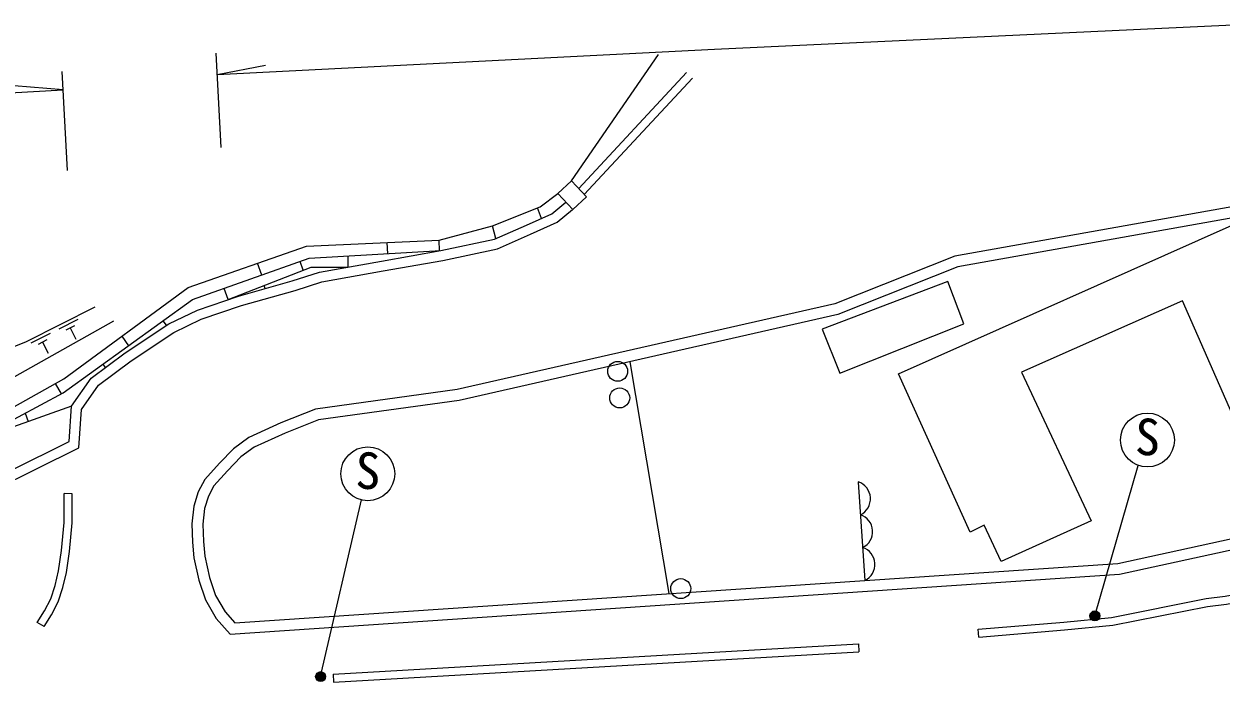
# Model space of a CAD drawing. Units: millimetres at full size, sheet at 1:1000; details may follow other scales. Extents: x 40000 to 680000, y 20000 to 380000.
# Drawn here: x 389723 to 449698, y 279815 to 312796 of the extents above; entities that cross this region are included whole.
import ezdxf
from ezdxf.enums import TextEntityAlignment as Align

# ---------------------------------------------------------------- set-up
doc = ezdxf.new("R2010")
doc.units = ezdxf.units.MM
doc.header["$LTSCALE"] = 1000
for name, color, linetype, lineweight in [('M-BGD', 7, 'Continuous', 25), ('M-BGD-EXST', 7, 'Continuous', 25), ('M-STR-HTXT', 7, 'Continuous', 13)]:
    doc.layers.add(name, color=color, linetype=linetype, lineweight=lineweight)
doc.styles.add('ＭＳ ゴシック', font='')
doc.styles.get('ＭＳ ゴシック').set_extended_font_data('MS Gothic')

msp = doc.modelspace()

# ---------------------------------------------------------------- hatches: boundary and pattern name
at = {"layer": 'M-BGD-EXST'}
for points in [[(443598, 283250, -1), (443158, 283011, -1)], [(404806, 280207, -1), (404367, 279968, -1)]]:
    msp.add_hatch(color=256, dxfattribs=at).paths.add_polyline_path(points)

# ---------------------------------------------------------------- linework, layer by layer
at = {"layer": 'M-BGD'}
for p, q in [((417149, 304940), (421508, 311258)), ((417521, 304547), (422919, 310358)), ((417796, 304256), (423212, 310086)), ((415654, 303050), (415445, 303577)), ((417459, 303711), (417476, 303725)), ((413367, 302040), (413192, 302683)), ((407905, 301836), (407937, 301281)), ((410541, 301423), (410518, 301955)), ((405943, 301165), (405945, 300609)), ((401637, 300210), (401430, 300804)), ((403713, 300454), (403558, 300891)), ((399951, 298984), (399753, 299542)), ((401815, 299537), (401756, 299689)), ((392428, 297992), (391464, 297502)), ((392260, 297671), (391823, 297449)), ((392041, 297560), (392325, 297003)), ((396866, 297696), (396702, 297923)), ((391032, 297283), (390068, 296793)), ((390864, 296962), (390427, 296740)), ((394619, 297141), (394961, 296667)), ((390645, 296851), (390929, 296293)), ((393808, 295582), (393689, 295748)), ((420075, 295871), (422039, 284245)), ((391597, 294256), (391306, 294775)), ((389787, 293285), (389935, 292867)), ((431519, 289838), (431852, 284907)), ((392142, 289255), (391742, 289257)), ((390734, 282594), (390393, 282803)), ((437563, 282061), (437529, 282460)), ((405208, 280214), (431528, 281735)), ((405231, 279815), (431551, 281335)), ((431528, 281735), (431551, 281335)), ((405208, 280214), (405231, 279815))]:
    msp.add_line(p, q, dxfattribs=at)
for points in [[(416465, 304295), (417225, 303490), (417909, 304135), (417149, 304940)], [(433545, 295262), (450252, 302704), (450809, 301715), (452315, 302517), (453573, 299899), (456603, 301359), (458642, 296415), (460641, 297284), (462661, 293014), (452415, 288345), (447766, 298918), (439703, 295344), (443197, 287901), (438681, 285851), (437822, 287682), (437123, 287327)], [(429706, 297505), (430593, 295288), (436819, 297765), (436007, 299896)]]:
    msp.add_lwpolyline(points, close=True, dxfattribs=at)
for points in [[(392110, 293639), (384360, 290892), (391718, 295005), (397955, 299596), (403875, 301654), (410518, 301955), (413197, 302685), (415585, 303633), (416465, 304295)], [(453426, 304195), (436364, 301155), (430341, 298763), (411421, 294472), (404337, 293490), (402589, 292800), (400984, 292067), (400225, 291511), (399518, 290779), (398785, 289970), (398455, 289348), (398227, 288628), (398126, 287744), (398164, 286822), (398240, 286039), (398493, 284915), (398821, 283929), (399352, 283007), (400060, 282212), (444608, 285215), (459104, 288377)], [(386121, 288405), (392466, 291547), (392600, 293467), (393451, 294693), (395088, 295911), (397227, 297336), (398608, 297994), (400614, 298682), (403310, 299435), (404645, 299866), (407722, 300421), (410709, 300945), (413454, 301533), (415108, 302253), (416435, 302856), (417212, 303504)], [(392110, 293639), (393087, 295046), (394800, 296320), (396980, 297772), (398419, 298457), (400465, 299160), (403166, 299914), (404523, 300352), (407634, 300914), (410614, 301436), (413301, 302011), (414904, 302710), (416166, 303283), (416868, 303868)], [(453473, 303645), (436515, 300624), (430505, 298236), (411520, 293931), (404478, 292955), (402804, 292293), (401263, 291590), (400588, 291095), (399919, 290403), (399238, 289652), (398964, 289135), (398768, 288513), (398678, 287724), (398713, 286860), (398784, 286126), (399023, 285062), (399326, 284156), (399801, 283331), (400292, 282778), (444531, 285762), (459032, 288924)], [(387199, 291898), (391689, 294306), (398166, 298979), (404018, 301054), (410614, 301436)], [(399951, 298984), (404106, 300608), (405945, 300615)], [(393269, 298600), (389841, 296858), (387050, 295753), (384050, 293860), (381396, 291068), (379266, 289215), (374932, 285980)], [(394213, 297906), (387212, 293979), (385804, 293171), (382886, 290819), (378040, 287090)], [(386100, 288952), (391987, 291868), (392110, 293639)], [(390393, 282803), (390747, 283381), (391068, 283990), (391289, 284661), (391459, 285387), (391612, 286403), (391733, 287815), (391742, 289257)], [(390734, 282594), (391095, 283183), (391437, 283833), (391675, 284553), (391852, 285311), (392010, 286356), (392133, 287797), (392142, 289255)], [(437529, 282460), (441824, 282825), (444213, 283058), (448951, 284002), (449909, 284120), (452077, 284518), (459790, 286050), (461421, 286291), (463973, 286411), (470507, 286814), (473385, 286933), (476364, 286981), (478983, 286896), (481731, 286713), (485553, 286481), (495345, 285876), (498047, 285708), (499325, 285653), (500318, 285653), (501358, 285734), (503030, 285917), (519709, 287471)], [(437563, 282061), (441860, 282427), (444271, 282661), (449015, 283606), (449970, 283724), (452152, 284125), (459858, 285656), (461459, 285893), (463994, 286011), (470527, 286415), (473397, 286533), (476361, 286581), (478963, 286497), (481706, 286314), (485528, 286081), (495320, 285477), (498026, 285308), (499317, 285253), (500333, 285253), (501395, 285336), (503071, 285519), (519746, 287073)]]:
    msp.add_lwpolyline(points, dxfattribs=at)
for centre in [(419469, 295388), (419570, 294055), (422629, 284498)]:
    msp.add_circle(centre, 500, dxfattribs=at)
for centre in [(431245, 289000), (431356, 287354), (431467, 285707)]:
    msp.add_arc(centre, 889, 295.66907, 72.0462, dxfattribs=at)
at = {"layer": 'M-BGD-EXST'}
for p, q in [((443378, 283130), (445548, 290676)), ((404587, 280087), (406626, 288940))]:
    msp.add_line(p, q, dxfattribs=at)
for centre, radius in [((446011, 291944), 1350), ((406950, 290251), 1350), ((443378, 283130), 250), ((404587, 280087), 250)]:
    msp.add_circle(centre, radius, dxfattribs=at)
at = {"layer": 'M-STR-HTXT'}
for p, q in [((399604, 306604), (399354, 311336)), ((399410, 310267), (401821, 310731)), ((391905, 305452), (391630, 310419)), ((391682, 309487), (389235, 309694))]:
    msp.add_line(p, q, dxfattribs=at)
for points in [[(399410, 310267), (424326, 311534), (471286, 313736), (476758, 313877), (504925, 315250), (519973, 315982)], [(345567, 310338), (355139, 309347), (365058, 308828), (376676, 308847), (382775, 308995), (391682, 309487)]]:
    msp.add_lwpolyline(points, dxfattribs=at)

# ---------------------------------------------------------------- texts
at = {"layer": 'M-BGD-EXST', "style": 'ＭＳ ゴシック'}
for p in [(445356, 290652), (406295, 288959)]:
    msp.add_text('S', height=1833, rotation=358.508, dxfattribs=at).set_placement(p, align=Align.BOTTOM_LEFT)

doc.saveas('drawing.dxf')
